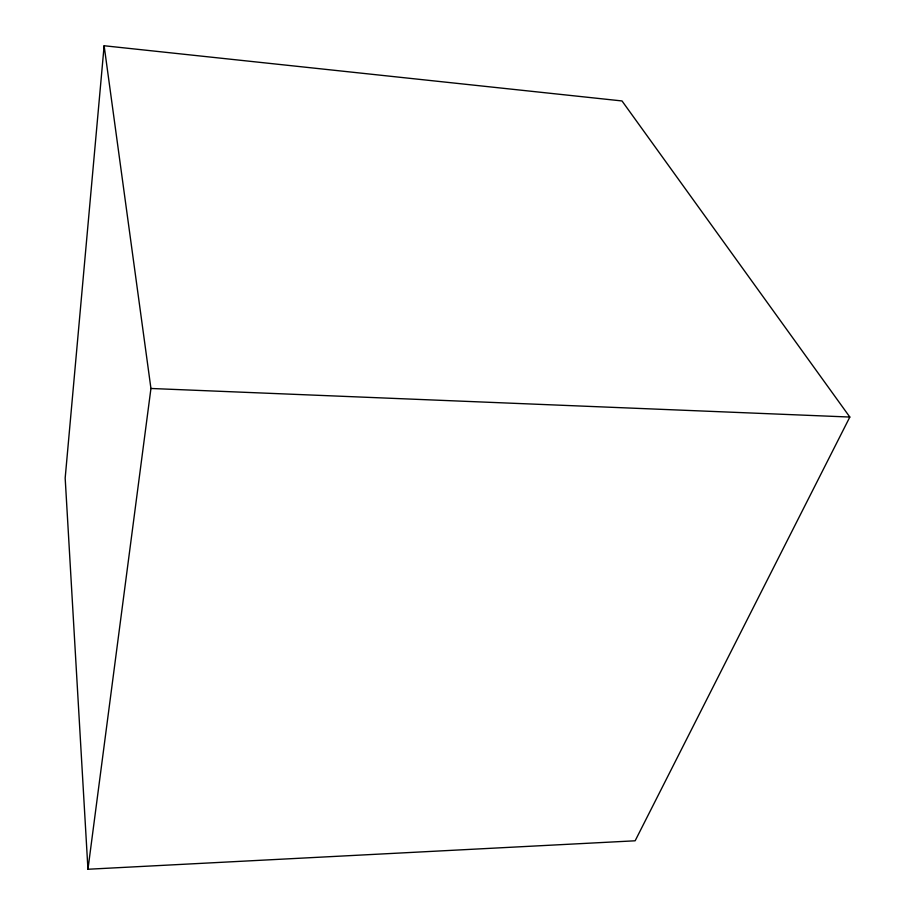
<?xml version="1.0" encoding="UTF-8"?>
<svg xmlns="http://www.w3.org/2000/svg" width="915" height="915" viewBox="0 0 915 915"><rect width="100%" height="100%" fill="white"/><g stroke="black" fill="none" stroke-linecap="round" stroke-linejoin="round"><path stroke-width="1.37" d="M104.127 45.75L65.171 478.088L87.954 869.25L635.147 840.793L849.829 417.046L622.006 100.947L104.127 45.75L150.941 388.475L87.954 869.25M150.941 388.475L849.829 417.046"/></g></svg>
